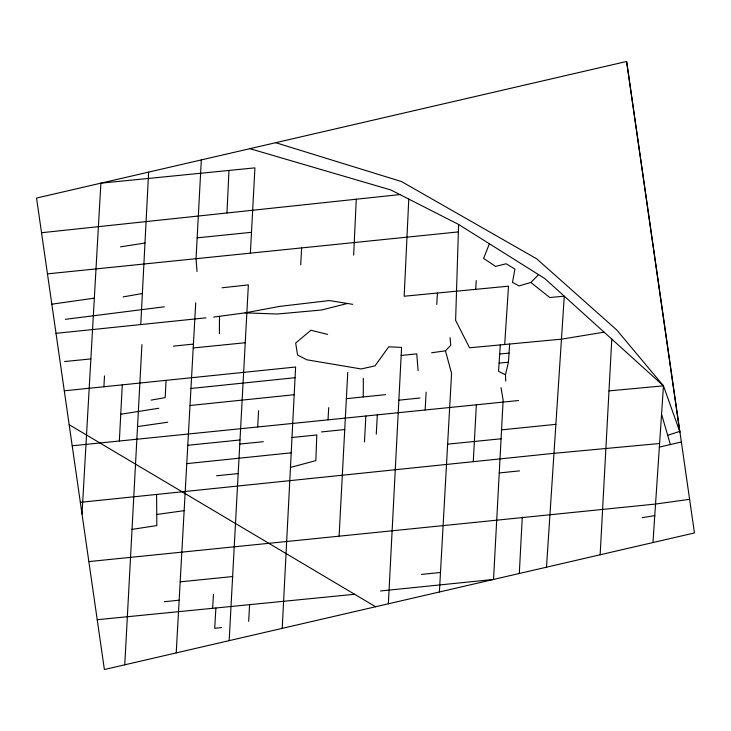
<?xml version="1.0" encoding="UTF-8"?>
<svg xmlns="http://www.w3.org/2000/svg" width="731" height="731" viewBox="0 0 731 731"><rect width="100%" height="100%" fill="white"/><g stroke="black" fill="none" stroke-linecap="round" stroke-linejoin="round"><path stroke-width="1.1" d="M363.261 396.933L363.334 378.247M219.391 333.592L219.483 316.295M249.911 148.667L390.866 189.969L458.602 224.444L455.614 320.352L469.567 347.792L561.454 339.166L604.098 332.166M226.966 212.986L228.967 170.442M353.649 255.156L356.271 199.216M408.775 199.079L404.179 296.238L508.511 286.177L504.692 344.493M282.212 628.368L295.616 367.017L64.282 390.82M103.93 386.745L104.496 375.926M119.354 441.012L122.278 384.853M140.772 324.573L148.631 172.114M166.074 380.348L165.179 397.637L151.162 400.113M339.111 535.96L347.755 372.426M388.353 603.797L401.584 347.389L388.728 346.823L375.012 365.875L361.178 368.954L306.929 359.807L297.544 355.028L295.671 343.058L310.903 330.238L327.643 334.423M519.302 573.488L522.272 517.192M124.773 664.808L141.924 344.621M201.317 159.915L196.045 258.692L197.023 271.521M229.168 640.648L248.366 284.898L222.069 287.786M250.377 253.145L254.927 167.865L100.887 183.161L82.018 514.067M257.696 426.977L258.582 410.685M300.715 264.841L301.62 247.91M328.027 419.841L328.694 407.633M364.458 441.972L365.865 416.003M376.273 434.187L377.324 414.842M425.159 409.99L426.127 392.108M473.268 461.672L476.356 404.8M600.151 554.774L611.792 339.129M176.217 652.902L195.734 302.771M439.404 591.982L451.575 373.322L445.453 350.825L450.78 345.27L450.049 337.658M212.639 608.311L213.452 594.349M215.883 607.991L214.704 628.304L221.502 627.563M248.65 621.286L249.618 604.656M436.754 304.452L437.458 293.03M475.698 289.339L476.237 280.567M500.296 344.913L498.56 371.339L505.468 374.756L505.751 381.116M505.468 374.756L508.438 362.21L509.635 344.036M546.505 567.192L564.277 296.165L549.794 297.526L530.834 282.458L519.065 285.931L512.504 282.367L514.926 269.026L506.099 263.754L495.618 266.422L483.593 258.418L489.386 243.77M652.966 542.548L663.465 385.831L616.827 330.046L536.792 258.875L401.538 181.571L275.715 142.691M530.834 282.458L538.601 274.646M667.677 435.283L679.675 431.409L626.613 61.468L36.55 198.055L104.387 669.532L694.45 532.945L626.613 61.468M290.463 467.429L315.838 460.621L316.815 434.954L291.998 437.522M347.399 303.475L321.539 310.026L277.314 314.01L245.095 312.859L213.699 317.071M659.362 447.08L681.365 441.981M245.095 312.859L279.626 306.399L329.37 300.551L352.726 304.334M123.155 296.896L142.381 293.496M642.138 517.667L654.766 515.629M120.752 414.221L158.819 408.254M120.487 246.84L144.976 243.03M132.028 529.381L156.836 525.58L156.608 494.439M137.529 426.593L167.728 422.226M51.819 304.197L94.326 298.147M431.637 352.762L445.453 350.825M156.644 514.487L184.148 510.667M689.607 499.31L655.543 504.052L88.853 561.591M65.37 319.319L164.356 306.801M41.539 232.723L399.921 194.574M56.013 333.327L205.923 317.839M401.164 355.467L416.771 353.859L418.086 370.544M190.955 388.472L295.068 377.699M190.014 405.504L294.191 394.722M398.861 400.186L420.014 398.002M186.77 463.628L291.212 452.818M80.328 502.334L553.97 453.321L659.6 443.507M197.16 237.849L251.491 232.303M47.46 273.869L458.374 231.91M346.366 398.669L385.593 394.649M72.195 445.791L518.453 400.533M187.794 445.289L239.996 439.971M321.457 431.93L344.73 429.545M239.777 444.082L263.334 441.688M501.548 429.874L555.871 424.336M216.595 475.762L238.187 473.569M499.236 472.948L519.522 470.874M380.522 590.968L493.526 579.455L503.147 400.113L500.991 387.64M173.457 346.11L193.432 344.1M193.222 347.965L245.241 342.738M447.628 444.156L501.073 438.783M180.182 581.83L232.632 576.558M421.458 574.402L440.491 572.492M164.347 601.695L179.159 600.206M64.575 361.534L90.863 358.921M97.223 619.714L354.608 594.285M499.702 353.996L509.032 353.119M499.099 363.088L508.438 362.21M608.996 390.893L663.465 385.831L679.958 432.204M69.162 424.702L375.597 606.748M458.602 224.444L544.732 278.502L663.465 385.831M661.564 414.203L670.364 444.53"/></g></svg>
